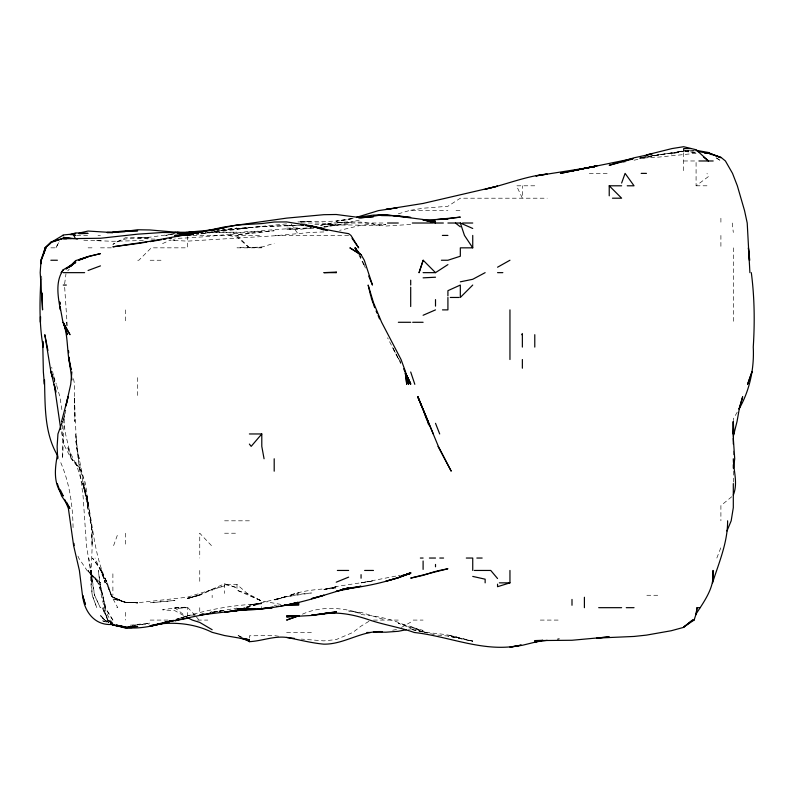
<?xml version="1.0" encoding="UTF-8"?>
<svg xmlns="http://www.w3.org/2000/svg" width="794" height="794" viewBox="0 0 794 794"><rect width="100%" height="100%" fill="white"/><g stroke="black" fill="none" stroke-linecap="round" stroke-linejoin="round"><path stroke-width="0.6" stroke-dasharray="3.97 2.98" d="M73.058 527.583C72.78 504.488 69.276 481.045 59.56 459.915M62.726 424.939L62.587 458.773L64.433 415.907M64.622 283.934L65.981 273.781M63.441 420.423L63.818 418.17M63.51 420.423L65.773 410.27L63.57 418.438M187.344 616.481L187.344 607.678L174.938 608.551L175.176 607.678L187.344 607.102L195.324 615.648M261.454 607.678L261.792 606.517M113.592 545.637L118.078 533.221M716.833 558.043L720.902 547.562M50.846 247.837L55.908 247.837L59.193 241.634M55.908 247.837L59.332 241.634M737.269 412.086L733.309 418.954L733.309 420.681M67.718 270.893L69.306 269.126M731.76 496.736L720.902 505.629L720.902 520.814M174.938 607.876L187.344 607.678L174.938 607.876L162.522 609.822L174.938 610.725L187.344 617.593L174.938 607.876L174.938 608.551M683.674 160.974L696.08 160.974L696.08 185.796L708.496 176.526L706.988 173.38M368.962 621.295L361.062 626.129L352.764 632.49L336.239 639.577L323.833 640.877L301.273 639.081M401.387 627.439L410.697 622.178M236.979 584.493L236.979 590.26L249.385 594.468L261.792 601.167L249.385 595.272L236.979 584.493L224.563 584.394L236.979 587.699L224.563 583.779L198.49 595.272L187.344 598.358L199.751 595.311L212.157 589.535L224.563 585.853L187.344 597.187L137.709 602.765L125.303 602.378L112.887 597.495L125.303 602.219L137.709 602.954L125.303 602.1L112.887 598.865L125.303 602.219L137.709 602.795L125.303 602.378L112.887 597.068L111.269 595.272L106.346 582.856L111.091 595.272L117.77 607.678L114.951 607.678M162.522 243.609L170.422 240.046M302.405 614.189C320.568 605.901 342.452 607.331 361.062 613.534L348.645 610.953L361.062 612.392L385.874 620.084M261.792 247.837L236.979 247.837L261.792 247.083L274.198 243.272M398.28 213.844L409.128 210.608L447.915 210.608M176.06 619.28L187.344 616.045L176.06 619.479C203.691 610.139 232.642 604.78 261.792 603.797L249.385 604.79L261.792 603.152L249.385 605.246C270.099 601.326 290.257 594.527 311.427 592.989L286.604 596.711L274.198 599.738L286.604 596.363L274.198 600.175L299.02 592.81L289.502 595.272C304.459 589.942 320.538 589.118 336.239 587.987L323.833 589.664L336.239 586.508L373.468 580.871L361.062 582.856L397.159 575.858M681.421 151.108L671.267 153.947L681.421 151.763M348.645 222.757L361.062 219.65M187.344 598.358L199.87 595.272M352.03 218.419L336.239 221.159L354.293 218.38M331.961 223.015L319.317 225.595L331.961 223.015L348.645 222.687L336.239 222.747L348.645 221.794L361.062 222.131L373.468 223.878L361.062 225.268L339.624 230.359M634.039 160.209L658.861 154.899L647.576 156.527M246.477 607.47L261.792 603.321L244.979 607.37L249.385 606.884L243.718 607.45M173.767 233.674L165.628 235.421L174.938 233.714L150.116 237.148L137.709 237.942L150.116 237.952L137.709 237.366L125.303 237.783L112.887 244.353C125.611 235.044 141.243 239.123 155.753 239.143M353.161 218.281C335.425 223.362 317.044 220.146 299.02 221.963L311.427 221.586L296.599 221.983M217.794 611.549L212.157 612.353L236.979 608.085M408.434 629.305L410.697 628.858L423.103 630.426L410.697 626.883L423.103 631.935L434.338 634.624M392.643 630.238L397.159 629.404M323.833 227.312L347.722 223.015L385.874 223.015M212.157 612.472L224.563 610.209L212.157 612.353M639.686 157.917L646.455 156.686M643.071 157.172L646.455 156.577M622.714 162.294L625.97 161.728M410.697 210.271L423.103 208.227L447.915 206.271L460.322 198.202L547.185 198.202M639.686 158.016L646.455 156.914L643.071 157.321M200.882 233.902L236.979 228.077L200.882 233.555M681.421 151.485L647.576 156.418M196.336 234.587L198.609 234.25M398.28 575.68L400.543 575.352M313.68 228.255C267.27 227.362 221.367 237.386 174.938 238.379M218.926 611.39L224.563 610.586M410.697 224.434L385.874 226.042L373.468 224.801L385.874 224.543C365.25 226.905 344.318 222.846 323.833 226.786L336.239 225.069L348.645 224.662M311.427 227.858L299.02 229.496L286.604 229.684L311.427 227.66M134.325 625.235L137.709 624.789L128.688 625.255M234.716 609.405L236.979 609.137M215.541 230.994L209.904 231.491M216.673 230.865L249.385 227.828L200.882 233.952M286.604 223.888L236.979 228.88L261.792 226.508L301.273 225.397M294.505 225.337C270.407 226.022 246.368 227.59 222.31 229.446M696.08 153.302L658.861 157.083L639.686 158.254M293.373 225.337L286.604 225.863L297.889 225.317M691.574 150.602L684.805 151.068L693.827 150.87M261.792 231.689L249.385 231.282L236.979 233.029L228.156 235.421L236.979 236.949L249.385 247.817L261.792 247.083M143.347 240.503L112.887 241.277L83.559 240.205M323.833 231.937L311.427 232.384L274.198 235.818L187.344 241.148L170.422 240.135M314.811 224.553L336.239 224.206L323.833 224.553M205.388 232.88L236.979 232.185L205.388 232.394M132.072 625.265L137.709 625.126L150.116 623.042L137.709 624.362L148.984 624.59M684.805 151.029L696.08 150.81M286.604 228.136L299.02 227.878M274.198 605.246L276.461 605.236M589.287 173.38L609.226 173.38M534.779 185.796L516.517 185.796L522.363 198.202L522.363 185.796M696.08 185.796L708.496 185.796M456.004 210.608L460.322 210.608M301.273 223.015L321.62 223.015L336.239 225.03M76.72 235.421L90.615 235.421M97.95 235.421L100.481 235.421M192.982 235.421L261.792 235.421M348.645 235.421L275.339 235.421L274.198 234.706M88.074 247.837L94.347 247.837M100.481 247.837L111.388 247.837M137.709 260.243L138.851 260.243L151.287 247.837L187.344 247.837L187.344 236.552M150.116 260.243L162.522 260.243M224.563 520.814L249.385 520.814M224.563 533.221L236.979 533.221M646.822 595.272L658.861 595.272M107.607 620.084L112.033 623.637L107.607 620.084L103.359 607.678L107.726 620.084L112.033 623.935M150.116 620.084L169.718 620.084M197.498 620.084L207.839 620.084M373.468 620.084L398.28 620.084M413.158 620.084L423.103 620.084M540.277 620.084L559.591 620.084M286.604 632.49L311.427 632.49M172.675 240.096L174.938 240.116L172.675 239.927M437.762 635.101L447.915 636.044L472.738 641.046L447.915 635.051L472.738 641.304L447.915 636.044M361.062 614.576C378.262 616.035 395.402 619.717 410.697 628.024L398.28 623.26L410.697 626.426L425.703 632.49L410.697 629.136C426.854 634.356 444.312 632.342 460.322 638.227M75.668 239.242L77.921 239.52M684.805 151.426L696.08 152.835L696.08 153.758M280.967 604.423L261.792 600.989L236.979 590.26M278.714 636.252L274.198 635.577L249.385 635.796L249.385 638.138M683.674 150.473L696.08 152.835M102.744 620.858L107.25 622.397L102.744 620.868M75.668 441.047L88.074 503.237L83.102 483.596C93.474 516.12 91.866 551.8 107.19 582.856L100.917 570.449L107.259 582.856L111.388 595.272L112.887 597.058L125.303 602.666L112.887 597.058L111.269 595.272L112.887 598.051M242.15 637.384L236.979 634.912L241.108 637.165M108.867 622.258L104.848 620.084L100.481 615.797L104.649 620.084L108.768 622.605M108.758 622.605L104.629 620.084L100.481 615.142L104.649 620.084M716.128 157.808L720.902 160.974L716.128 157.718M112.887 623.866L108.46 620.084L112.887 624.213L108.699 620.084L102.059 607.678L107.726 620.084M112.887 623.191C103.746 612.492 101.771 596.473 98.704 582.856L100.481 589.317L97.91 582.856L88.074 570.449L98.684 582.856L88.074 571.392L100.481 582.856L87.012 570.449L78.755 558.043L77.435 554.877M236.979 235.421L249.385 247.817M211.482 545.637L199.751 533.221L199.751 558.043M88.074 504.825L82.993 483.596L88.074 504.825L86.814 496.002L88.074 509.182L92.531 533.221L85.474 483.596L81.544 471.179L71.242 458.773L64.81 446.367L60.989 430.576M196.078 616.541L199.096 620.084M112.887 597.058L111.388 595.272L107.259 582.856M81.445 471.179L71.877 458.773L81.544 471.179L75.668 462.039L86.169 496.002M100.481 569.516L100.997 570.449L92.481 558.043L101.771 570.449L105.086 582.856L101.334 570.449L105.741 582.856L95.042 558.043M291.2 223.968L299.02 235.421M112.887 620.084L104.957 607.678L100.481 586.091L105.304 607.678L112.887 620.084L112.887 617.305M359.821 255.728L361.062 257.703L359.92 255.728M75.668 463.805L67.301 446.367L71.43 458.773L65.535 433.961L63.738 421.554M397.744 357.399L392.405 347.097L398.856 359.513L387.571 337.797M358.997 255.112L364.009 265.414M398.28 358.431L398.816 359.513M399.303 360.545L400.762 363.642M364.128 264.749L362.669 261.365L365.448 268.134M399.531 359.513L400.95 362.888M53.764 376.425L56.344 384.326M56.672 385.457L59.887 396.732L62.17 411.491M53.655 377.557L55.034 383.194L51.689 367.165M79.172 458.773L76.532 446.367L75.688 433.961L78.497 458.773L87.856 508.408C91.022 520.546 92.868 533.072 92.005 545.637L91.677 533.221C93.176 549.785 90.288 566.311 91.548 582.856L90.973 570.449L88.799 558.043M73.455 378.688L74.616 384.326L74.805 421.554L74.289 409.138L74.338 396.732L76.532 446.367L83.072 496.002L86.477 545.637L94.476 595.272L100.332 607.678L94.615 595.272L90.953 570.449L92.59 582.856M732.247 223.015L733.309 232.473M86.814 496.002L88.074 509.182M64.671 287.319L67.222 325.669M41.655 276.034L41.834 279.419M733.309 247.837L733.309 322.285M733.309 450.883L733.309 457.652M733.309 471.179L733.309 482.464M720.902 218.221L720.902 223.015M720.902 235.421L720.902 247.837M683.674 152.805L683.674 173.38M224.563 583.779L224.563 593.446M212.157 589.376L212.157 590.676M212.157 595.272L212.157 597.664M199.751 570.449L199.751 582.856M199.751 607.678L199.751 611.42M137.709 377.626L137.709 396.732M125.303 309.878L125.303 322.285M125.303 533.221L125.303 545.637M125.303 612.323L125.303 620.084M112.887 573.784L112.887 582.856M112.887 586.945L112.887 595.272M199.751 594.756L187.344 598.706L199.751 594.805M336.239 586.865L323.833 589.704L336.239 586.865M212.157 611.866L209.904 612.363L212.157 611.866M658.861 154.711L646.455 157.053L683.674 151.138L658.861 154.711M249.385 233.059L236.979 234.994L274.198 230.756L249.385 233.059M559.591 638.882L557.338 639.15L559.591 638.882M174.938 600.462L150.116 602.795L174.938 600.462M195.235 614.774L187.344 615.588L195.235 614.794M100.481 240.761L95.975 240.175L100.481 240.85M96.789 607.678L92.233 595.272L90.784 582.856L90.764 570.449L92.263 595.272L96.789 607.678M105.632 607.678L100.481 586.518L98.337 570.449L99.855 582.856L105.632 607.678M66.785 325.669L66.557 322.285L66.785 325.669"/><path stroke-width="1.19" d="M40.941 263.628L40.941 260.243L45.228 247.837L50.846 242.914L45.208 247.837L43.759 253.475L45.228 247.837M40.891 279.419C39.67 302.008 39.164 324.716 43.184 347.097L42.876 341.46M42.013 297.462L42.052 292.956L42.568 309.878L40.196 272.65L41.04 260.243L45.933 247.837L41.338 260.243L41.377 263.628M44.484 379.81C45.248 405.456 44.067 432.819 57.644 455.677M40.514 316.647L40.425 322.285L40.494 316.647M44.444 379.81L44.375 384.326L43.362 371.92L42.717 341.46M732.802 433.961L733.309 421.554L733.904 433.961L733.309 436.104M727.612 520.814C727.761 542.391 718.937 562.658 712.516 582.856L713.032 570.449C714.937 587.054 704.536 600.83 696.08 613.97L697.063 607.678L700.02 607.678M57.813 456.52L57.634 458.773L57.138 446.367L57.942 433.961L62.438 421.554M71.867 371.92L70.716 384.326L65.902 405.754M733.587 468.162L734.708 458.773L733.309 438.348M57.525 454.267C54.826 468.46 52.94 484.201 63.262 496.002L60.284 489.799M696.08 614.655L697.063 607.678M336.13 272.65L336.239 272.094L323.833 272.65L336.239 272.65L336.239 272.094M733.309 495.079C738.152 483.139 733.487 470.902 733.309 458.773M66.071 405.754L68.105 396.732L61.545 421.554M694.105 620.084L692.537 620.084L683.674 627.022L694.105 620.084L695.752 614.993M621.633 183.047L625.096 173.38L634.039 185.796L627.22 185.796M726.976 530.968L731.175 520.814L733.309 507.664L733.309 483.596M521.727 334.691L522.363 333.47M249.385 433.961L261.792 433.961L251.172 446.367L249.385 444.084M45.208 247.837L50.846 242.061L63.262 238.329L50.846 242.537L62.756 235.421M472.738 285.056L460.322 297.462L460.322 285.056L447.915 290.683L447.915 295.894M68.681 267.489L75.668 260.611L88.074 256.819L79.063 260.243M70.428 266.248L75.668 261.444L70.348 266.248M70.348 266.645L73.008 264.392M692.537 620.084L683.674 627.359L671.267 630.734L646.455 635.121L634.039 636.451L596.82 638.088L609.226 636.857L571.998 640.262L534.779 640.599L542.669 640.371M66.12 268.829L75.668 262.129M66.12 268.908L75.668 262.486L63.262 269.781L61.178 272.65L63.262 269.93C55.123 281.334 57.992 296.926 60.423 309.878L60.155 306.494M423.103 272.65L435.509 272.65L447.915 264.601M497.55 267.211L509.956 260.243M485.144 272.65L472.738 279.289L460.322 281.83M423.103 315.268L435.509 309.878M336.239 582.201L348.645 577.129M88.074 270.486L100.481 265.881M299.02 615.618L286.604 620.084L299.02 615.697L286.604 616.878L311.427 615.479L336.239 612.382L328.349 613.167M435.509 571.352L423.103 575.352L410.697 578.101L447.915 568.752L436.64 571.055M70.021 234.696L75.668 232.89L88.074 233.396L79.053 233.724M509.956 570.449L509.956 582.856L497.55 586.697L497.55 584.166M173.032 620.442L162.522 623.627L150.116 625.781L173.807 620.382M169.142 621.285L162.522 623.082L172.675 620.63L162.522 623.191L173.807 620.59M542.669 640.311L522.363 645.284L509.956 647.16L521.241 645.105C485.015 653.254 449.91 636.391 414.309 632.49C399.759 627.3 384.385 624.947 369.766 620.084C355.067 614.943 339.435 611.717 323.833 613.623L326.086 613.395M356.546 217.338L378.48 210.608L397.159 207.889L393.774 208.356M423.172 260.243L419.063 272.65L423.172 260.243L435.509 272.65M181.697 233.138C195.86 230.796 210.46 231.064 224.563 227.56L212.157 230.012L236.979 225.02L261.792 223.58L274.198 222.022L286.604 221.913L311.427 225.873L323.833 228.662L305.789 225.298C320.022 228.215 334.195 231.401 348.645 233.654L350.948 235.421L358.66 247.837L352.04 238.289M116.271 625.394C133.729 631.061 152.309 626.387 169.35 621.394L162.522 622.943L209.904 613.375M79.053 233.079L88.074 231.044L112.887 232.592L107.25 232.731M538.163 641.215L534.779 641.979L547.185 640.341M382.49 631.647C361.846 630.307 344.278 644.47 323.833 644.162C311.238 642.991 299.01 639.736 286.604 637.433C273.89 635.736 261.97 641.066 249.385 641.661L244.215 638.852M199.751 232.195L150.116 241.297L112.887 246.815L137.709 243.48M632.868 158.959L609.226 165.301L634.039 157.798L652.092 153.927L646.455 154.939L672.022 148.567L683.674 146.711L696.08 149.729L708.496 160.974L703.722 157.212M71.152 234.706L74.537 233.982M187.344 618.298L174.938 620.719L178.61 620.084M356.546 217.496L373.468 215.105L385.874 214.876L373.468 215.819L385.874 214.717L423.103 219.481L435.509 223.015L443.36 223.015M204.266 614.179L199.751 615.072L247.123 609.335M406.181 629.741L398.28 631.29L385.874 632.203L373.468 632.113M184.585 235.421L224.563 226.915L286.604 218.132L323.833 214.688L336.239 214.499L361.062 217.735L373.468 216.663L358.799 217.973M405.049 574.866L410.697 573.387L401.665 575.749L410.697 573.248C389 581.575 366.113 586.855 343.008 589.098L361.062 586.23L336.239 591.332L348.645 587.778L323.833 595.302C295.725 604.403 266.566 610.04 236.979 610.437L239.232 610.179M632.917 158.611L560.405 173.38L596.82 165.827L571.998 170.928L596.82 165.956L584.404 168.348L590.051 167.474M150.116 241.604L161.4 239.709M299.02 603.251L280.967 605.921M138.841 243.311L146.731 242.11M270.625 607.321L273.007 606.963M594.557 166.819L592.304 167.147L594.557 166.8M163.653 239.351L165.906 239.024M169.291 238.528L171.554 238.2M262.864 608.442L267.161 607.827M590.051 167.405L535.9 175.901L547.185 174.075C525.836 176.07 505.967 184.694 485.144 189.22L497.55 186.153L423.103 203.443L385.874 209.398L391.511 208.653M255.023 608.571L224.563 612.164L236.979 610.655L229.079 611.43M447.915 218.727L460.322 217.119L436.64 219.541M276.461 606.497L278.714 606.209M241.485 609.931L246.001 609.425M343.008 589.178L348.645 588.592L343.008 589.019M63.262 234.984L75.668 233.744M261.792 608.641L272.322 607.678L261.792 608.799L236.979 609.008L251.638 608.591M107.25 232.374L125.303 231.54L112.887 232.076L125.303 230.836L137.709 230.766L125.303 231.352L137.709 229.744L150.116 229.972L187.344 233.188L199.751 232.126L215.541 229.585M381.358 215.561L398.28 215.799L410.697 217.467L393.774 215.799M158.016 624.074C176.526 621.91 195.314 623.985 212.157 632.342L224.563 635.547L249.385 639.775L241.485 638.098M192.982 234.478L174.938 235.878L192.982 234.349L174.938 235.421L187.344 234.955M198.619 232.265L177.191 232.811L198.619 232.93L195.235 233.049L198.619 232.979L162.522 232.483L137.709 234.161L100.481 238.26L63.262 238.726L66.646 238.736M437.762 219.551L447.915 219.005L423.103 220.097M423.103 277.85L435.509 277.215M203.135 231.828L188.466 232.245M132.072 627.667L125.303 627.994L112.887 624.709M125.303 626.992L112.887 625.126L110.823 623.866L112.887 625.136L125.303 626.992L137.709 626.476L128.688 626.764M183.96 233.059L187.344 232.92M127.556 627.627L125.303 627.677L117.403 625.255M187.344 233.198L189.597 233.158L174.938 232.295M705.112 153.202L708.496 153.163L720.902 157.669L708.496 152.746L711.355 154.641M284.351 605.207L299.02 604.77L284.351 604.869M691.286 148.567L683.674 148.567L683.674 150.8M698.919 160.974L713.201 160.974M641.185 173.38L646.455 173.38M609.226 195.8L609.226 185.796L621.633 185.796M612.452 198.202L621.633 198.202L609.226 185.796M387.522 223.015L398.28 223.015M412.324 223.015L433.137 223.015M447.915 223.015L460.322 223.015L472.738 228.464M462.604 223.015L472.738 223.015M177.191 232.265L187.344 232.265M62.468 235.421L63.262 235.421M73.177 235.421L75.668 235.421M442.387 235.421L447.915 235.421M472.738 235.421L472.738 247.837L460.322 247.837L460.322 256.234L447.915 260.243L441.395 260.243M50.846 260.243L57.396 260.243M63.262 272.65L84.63 272.65M497.55 272.65L502.84 272.65M63.262 285.056L66.349 285.056M450.307 297.462L459.121 297.462M442.486 309.878L447.915 309.878L447.915 297.462M398.35 322.285L410.697 322.285M412.682 322.285L423.103 322.285M733.309 433.961L733.904 433.961L737.021 421.554L739.244 409.138L742.668 396.732L738.966 409.138C749.725 390.41 754.35 368.595 753.258 347.097C754.846 322.295 754.538 297.313 751.313 272.65M420.363 558.043L423.103 558.043M429.415 558.043L435.509 558.043M439.767 558.043L443.568 558.043M466.316 558.043L472.738 558.043L472.738 570.449M476.847 558.043L482.157 558.043M337.371 570.449L348.645 570.449M364.635 570.449L373.468 570.449M474.326 570.449L490.752 570.449L497.55 578.528M499.347 582.856L509.956 582.856M598.686 607.678L621.633 607.678M626.258 607.678L634.039 607.678M366.868 632.49L370.351 632.49M705.112 152.964L708.496 153.103L720.902 157.281L725.428 160.974L732.525 173.38L737.338 185.796L744.544 210.608L747.214 223.015L749.903 272.65M305.789 225.605L311.427 225.893L323.833 229.982M705.112 153.073L708.496 153.262L697.211 151.366M426.487 220.573L435.509 221.189L423.103 219.878L435.509 223.015M385.874 215.194L390.39 215.541M74.537 238.617L63.262 237.376L71.152 238.567M286.604 637.433L294.505 638.406M324.964 230.181L327.217 230.578M696.08 150.294L708.496 152.517L711.355 154.463M116.271 625.215L125.303 626.873M472.738 576.414L485.144 579.183L485.144 582.856M240.364 638.148L249.385 640.827L249.385 641.661M110.634 623.558L112.887 624.332C95.032 626.268 83.985 611.608 82.636 595.272L85.295 604.294L82.457 595.272L79.39 570.449L73.624 545.637L68.373 508.408L64.651 499.386M110.634 623.637L112.887 624.421M246.279 639.349L249.385 640.827M187.344 617.593L192.317 620.084L199.751 622.417L212.157 629.721M455.428 223.015L460.322 226.836M472.738 247.837L464.46 235.421L460.322 223.015M357.35 251.777L354.868 247.837L361.062 254.953L349.866 247.837L361.062 254.666L364.297 260.243L372.465 285.056L368.714 276.034M358.789 253.752L355.384 247.837L356.933 250.954M66.577 502.205L69.892 508.408L61.624 496.002L57.317 483.596M438.02 446.367L451.21 471.179L438.357 446.367L417.833 396.732L422.358 408.017M405.218 372.991L410.697 383.74L405.506 372.991M73.872 235.421L75.222 238.289M403.64 368.813L405.079 371.92M405.466 372.952L410.697 384.326L405.585 373.041M376.068 311L377.14 313.263M378.103 315.516L379.542 318.9M428.145 421.554L417.773 396.732L433.316 433.961M422.815 409.138L423.103 409.863M435.509 423.311L439.697 433.961M373.468 304.42L374.728 307.695M427.44 421.554L428.71 424.939M423.5 410.925L427.043 420.492M371.106 297.462L373.071 303.258M410.697 372.009L414.825 384.326M405.446 374.173L408.612 384.326L405.476 373.041M50.846 371.354L52.722 377.557L50.846 371.354L44.801 334.691L47.938 350.482M55.908 392.226L50.965 371.92M55.868 391.095L54.23 384.326L60.781 429.445M370.838 296.341L368.148 285.056L373.468 302.603L381.636 322.285L401.059 359.513L405.575 371.92L406.727 384.326L405.297 373.041M71.093 369.657C66.349 354.184 68.83 337.549 63.262 322.285L67.351 334.691L63.262 322.622L70.011 334.691L62.954 322.285L60.076 306.494M71.152 369.657L69.157 359.513L71.897 379.81M264.065 458.773L261.792 446.367L261.792 433.961M749.744 260.243L748.414 247.837L749.278 260.243M68.483 350.482L68.721 352.744M69.197 357.25L69.435 359.513M73.951 543.374L74.15 545.637M733.309 421.554L733.309 444.084M733.309 464.639L733.309 468.162M584.404 597.267L584.404 607.678M571.998 599.44L571.998 605.276M534.779 334.691L534.779 347.097M522.363 334.691L522.363 347.097M522.363 359.513L522.363 368.218M509.956 309.878L509.956 359.513M435.509 299.606L435.509 306.137M435.509 564.425L435.509 566.797M423.103 560.991L423.103 569.397M410.697 280.173L410.697 285.056M410.697 287.19L410.697 306.524M361.062 574.658L361.062 578.211M274.198 458.773L274.198 471.179M751.928 371.92L747.571 384.326L751.948 371.92M410.697 572.702L398.28 577.824L385.874 581.218L398.28 577.655L410.697 572.702M88.074 256.581L78.735 259.837L88.074 256.591L100.481 253.623L88.074 256.581M323.833 595.272L311.427 598.656L323.833 595.302M297.889 602.368L286.604 605.088L297.889 602.358M162.522 623.369L150.116 626.218L162.522 623.369M203.135 614.149L200.882 614.586L203.135 614.169M336.239 611.886L311.427 615.29L336.239 611.886M192.982 234.319L187.344 234.835L192.982 234.349M299.02 616.035L286.604 615.896L299.02 616.124M303.526 225.069L301.273 224.831L303.526 225.069M125.303 627.141L116.271 625.285L125.303 627.141M59.977 304.231L59.798 301.978L59.917 304.231"/></g></svg>
